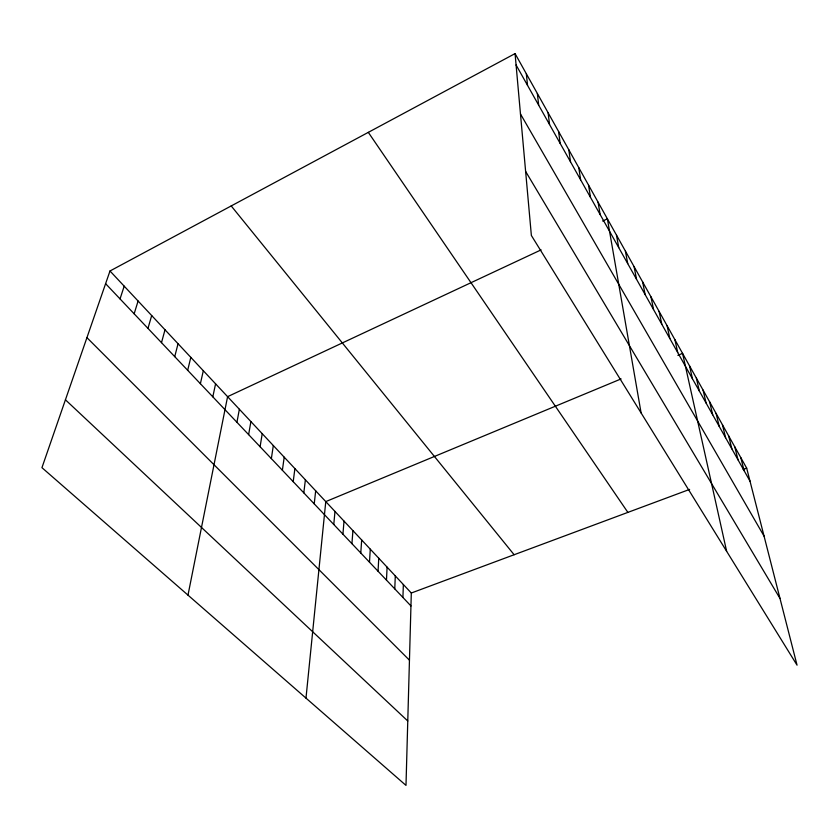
<?xml version="1.0" encoding="UTF-8"?>
<svg xmlns="http://www.w3.org/2000/svg" width="839" height="839" viewBox="0 0 839 839"><rect width="100%" height="100%" fill="white"/><g stroke="black" fill="none" stroke-linecap="round" stroke-linejoin="round"><path stroke-width="1.26" d="M109.993 270.987L411.309 593.016L405.992 785.398L41.95 467.669L109.993 270.987L515.062 53.602L746.689 468.162L797.05 665.17L531.37 235.476L515.062 53.602M402.919 597.483L403.36 584.521M394.77 588.873L395.295 575.9M386.475 580.116L387.094 567.133M378.053 571.223L378.756 558.229M369.485 562.193L370.282 549.167M360.78 552.995L361.672 539.97M351.929 543.651L352.925 530.615M342.931 534.16L344.021 521.103M333.775 524.49L334.981 511.433M305.983 698.121L325.773 501.607L621.101 378.913M314.237 503.872L315.674 490.805M303.812 492.871L305.386 479.814M293.199 481.67L294.898 468.602M282.376 470.249L284.211 457.182M271.354 458.608L273.325 445.551M260.1 446.736L262.219 433.69M248.627 434.623L250.903 421.587M236.934 422.279L239.367 409.254M187.988 595.134L227.589 396.669L541.103 249.875M212.812 396.826L215.581 383.832M200.385 383.696L203.321 370.733M187.684 370.303L190.81 357.372M174.732 356.627L178.046 343.717M161.497 342.658L165.01 329.79M147.968 328.385L151.691 315.558M134.156 313.807L138.089 301.023M120.04 298.904L124.193 286.172M602.664 221.045L607.384 218.832L641.101 412.945M677.86 355.337L682.568 353.387L726.637 551.286M411.309 593.016L689.627 489.399M743.155 469.473L746.689 468.162M65.432 399.804L407.775 720.984M86.931 337.645L409.453 660.188M105.599 283.666L410.953 605.957M231.207 205.933L514.129 554.736M368.311 132.352L627.876 512.388M525.623 171.418L779.997 598.448M520.474 113.968L764.088 536.184M516.079 64.981L750.024 481.198M740.785 457.591L744.088 470.627M734.775 446.83L738.037 459.866M728.661 435.881L731.881 448.907M722.431 424.744L725.609 437.759M716.097 413.386L719.222 426.39M709.637 401.829L712.72 414.823M703.061 390.062L706.092 403.035M696.36 378.064L699.338 391.016M689.522 365.835L692.458 378.767M674.913 339.68L677.723 352.548M667.089 325.689L669.837 338.516M659.108 311.395L661.782 324.19M650.949 296.807L653.55 309.549M642.622 281.883L645.139 294.583M634.095 266.645L636.539 279.282M625.391 251.06L627.74 263.635M616.487 235.13L618.752 247.631M598.071 202.168L600.126 214.511M588.538 185.104L590.488 197.364M578.784 167.643L580.619 179.808M568.8 149.772L570.52 161.822M558.575 131.461L560.158 143.406M548.087 112.709L549.555 124.529M537.359 93.496L538.68 105.179M526.347 73.79L527.521 85.337"/></g></svg>
